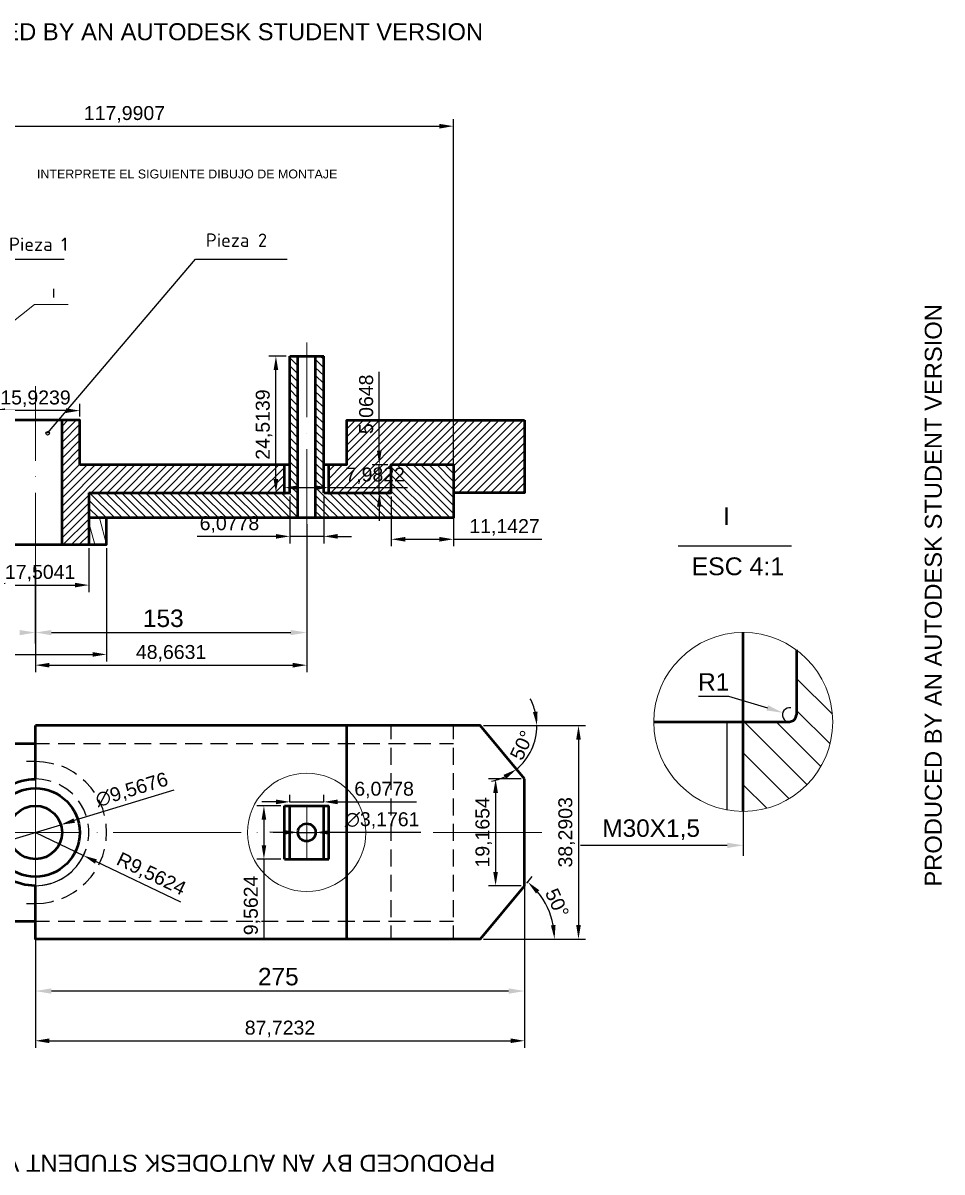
# Model space of a CAD drawing. Header units: millimetres. Extents: x 34 to 314, y 18 to 225.
# Drawn here: x 149.2 to 314, y 18.5 to 224.6 of the extents above; entities that cross this region are included whole.
import ezdxf

# ---------------------------------------------------------------- set-up
doc = ezdxf.new("R2010")
doc.units = ezdxf.units.MM
doc.header["$LTSCALE"] = 0.35
doc.layers.add('Gruesa', color=7, linetype='Continuous', lineweight=50)
for name, color, linetype in [('PDF3_Geometría', 7, 'Continuous'), ('PDF3_Rellenos sólidos', 7, 'Continuous'), ('PDF3_Texto', 7, 'Continuous')]:
    doc.layers.add(name, color=color, linetype=linetype)
doc.styles.add('PDF Arial', font='arial.ttf')
doc.styles.add('PDF ISOCPEUR', font='isocpeur.ttf')
doc.styles.get("Standard").update_dxf_attribs({"font": 'arial.ttf'})
doc.dimstyles.new('Copia de ISO-25', dxfattribs={"dimtxt": 2.5, "dimasz": 2.5, "dimexe": 1.25, "dimexo": 0.625, "dimtad": 1, "dimdec": 4, "dimtxsty": 'Standard', "dimcen": 2.5, "dimadec": 0, "dimazin": 0, "dimtfac": 1, "dimtdec": 4, "dimtmove": 0, "dimatfit": 3, "dimfxl": 1, "dimarcsym": 0})

# ---------------------------------------------------------------- blocks, each defined once
blk = doc.blocks.new('*D4')
at = {"layer": 'Defpoints', "color": 0, "transparency": 16777216}
for p in [(151.41, 60.27), (239.13, 60.27), (239.13, 42.03)]:
    blk.add_point(p, dxfattribs=at)
at = {"layer": 'Gruesa', "color": 0, "lineweight": -2, "transparency": 16777216}
for p, q in [((151.41, 59.65), (151.41, 40.78)), ((239.13, 59.65), (239.13, 40.78)), ((153.91, 42.03), (236.63, 42.03))]:
    blk.add_line(p, q, dxfattribs=at)
at = {"layer": 'Gruesa', "color": 0, "transparency": 16777216}
for points in [[(153.91, 42.45), (153.91, 41.62), (151.41, 42.03)], [(236.63, 42.45), (236.63, 41.62), (239.13, 42.03)]]:
    blk.add_solid(points, dxfattribs=at)
at = {"layer": 'Gruesa', "color": 0, "transparency": 16777216, "insert": (195.27, 44.16), "char_height": 2.5, "attachment_point": 5}
blk.add_mtext('87,7232', dxfattribs=at)
blk = doc.blocks.new('*D6')
at = {"layer": 'Defpoints', "color": 0, "transparency": 16777216}
for p in [(151.41, 115.25), (200.07, 115.25), (200.07, 109.4)]:
    blk.add_point(p, dxfattribs=at)
at = {"layer": 'Gruesa', "color": 0, "lineweight": -2, "transparency": 16777216}
for p, q in [((151.41, 114.63), (151.41, 108.15)), ((200.07, 114.63), (200.07, 108.15)), ((153.91, 109.4), (197.57, 109.4))]:
    blk.add_line(p, q, dxfattribs=at)
at = {"layer": 'Gruesa', "color": 0, "transparency": 16777216}
for points in [[(153.91, 109.81), (153.91, 108.98), (151.41, 109.4)], [(197.57, 109.81), (197.57, 108.98), (200.07, 109.4)]]:
    blk.add_solid(points, dxfattribs=at)
at = {"layer": 'Gruesa', "color": 0, "transparency": 16777216, "insert": (175.74, 111.53), "char_height": 2.5, "attachment_point": 5}
blk.add_mtext('48,6631', dxfattribs=at)
blk = doc.blocks.new('*D8')
at = {"layer": 'Defpoints', "color": 0, "transparency": 16777216}
for p in [(226.37, 206.07), (108.38, 135.8), (226.37, 135.8)]:
    blk.add_point(p, dxfattribs=at)
at = {"layer": 'Gruesa', "color": 0, "lineweight": -2, "transparency": 16777216}
for p, q in [((108.38, 136.42), (108.38, 207.32)), ((226.37, 136.42), (226.37, 207.32)), ((110.88, 206.07), (223.87, 206.07))]:
    blk.add_line(p, q, dxfattribs=at)
at = {"layer": 'Gruesa', "color": 0, "transparency": 16777216}
for points in [[(110.88, 206.48), (110.88, 205.65), (108.38, 206.07)], [(223.87, 206.48), (223.87, 205.65), (226.37, 206.07)]]:
    blk.add_solid(points, dxfattribs=at)
at = {"layer": 'Gruesa', "color": 0, "transparency": 16777216, "insert": (167.38, 208.19), "char_height": 2.5, "attachment_point": 5}
blk.add_mtext('117,9907', dxfattribs=at)
blk = doc.blocks.new('*D9')
at = {"layer": 'Defpoints', "color": 0, "transparency": 16777216}
for p in [(151.41, 95.36), (72.99, 63.47), (151.41, 63.47)]:
    blk.add_point(p, dxfattribs=at)
at = {"layer": 'Gruesa', "color": 0, "lineweight": -2, "transparency": 16777216}
for p, q in [((150.79, 95.36), (71.74, 95.36)), ((72.99, 92.86), (72.99, 65.97)), ((150.79, 63.47), (71.74, 63.47))]:
    blk.add_line(p, q, dxfattribs=at)
at = {"layer": 'Gruesa', "color": 0, "transparency": 16777216}
for points in [[(72.58, 92.86), (73.41, 92.86), (72.99, 95.36)], [(72.58, 65.97), (73.41, 65.97), (72.99, 63.47)]]:
    blk.add_solid(points, dxfattribs=at)
at = {"layer": 'Gruesa', "color": 0, "transparency": 16777216, "insert": (70.87, 79.42), "char_height": 2.5, "attachment_point": 5, "rotation": 90}
blk.add_mtext('31,8883', dxfattribs=at)
blk = doc.blocks.new('*D16')
at = {"layer": 'Defpoints', "color": 0, "transparency": 16777216}
for p in [(213.08, 145.36), (215.23, 145.36), (215.23, 140.3)]:
    blk.add_point(p, dxfattribs=at)
at = {"layer": 'Gruesa', "color": 0, "lineweight": -2, "transparency": 16777216}
for p, q in [((213.08, 147.86), (213.08, 161.99)), ((214.6, 145.36), (211.83, 145.36)), ((213.08, 140.3), (213.08, 145.36)), ((214.6, 140.3), (211.83, 140.3)), ((213.08, 137.8), (213.08, 135.3))]:
    blk.add_line(p, q, dxfattribs=at)
at = {"layer": 'Gruesa', "color": 0, "transparency": 16777216}
for points in [[(212.66, 147.86), (213.49, 147.86), (213.08, 145.36)], [(212.66, 137.8), (213.49, 137.8), (213.08, 140.3)]]:
    blk.add_solid(points, dxfattribs=at)
at = {"layer": 'Gruesa', "color": 0, "transparency": 16777216, "insert": (210.95, 156.18), "char_height": 2.5, "attachment_point": 5, "rotation": 90}
blk.add_mtext('5,0648', dxfattribs=at)
blk = doc.blocks.new('*D17')
at = {"layer": 'Defpoints', "color": 0, "transparency": 16777216}
for p in [(215.23, 140.3), (226.37, 140.3), (226.37, 131.98)]:
    blk.add_point(p, dxfattribs=at)
at = {"layer": 'Gruesa', "color": 0, "lineweight": -2, "transparency": 16777216}
for p, q in [((215.23, 139.67), (215.23, 130.73)), ((226.37, 139.67), (226.37, 130.73)), ((217.73, 131.98), (223.87, 131.98)), ((226.37, 131.98), (242.21, 131.98))]:
    blk.add_line(p, q, dxfattribs=at)
at = {"layer": 'Gruesa', "color": 0, "transparency": 16777216}
for points in [[(217.73, 132.39), (217.73, 131.56), (215.23, 131.98)], [(223.87, 132.39), (223.87, 131.56), (226.37, 131.98)]]:
    blk.add_solid(points, dxfattribs=at)
at = {"layer": 'Gruesa', "color": 0, "transparency": 16777216, "insert": (235.54, 134.11), "char_height": 2.5, "attachment_point": 5}
blk.add_mtext('11,1427', dxfattribs=at)
blk = doc.blocks.new('*D18')
at = {"layer": 'Defpoints', "color": 0, "transparency": 16777216}
for p in [(155.99, 80.79), (146.83, 78)]:
    blk.add_point(p, dxfattribs=at)
at = {"layer": 'Gruesa', "color": 0, "lineweight": -2, "transparency": 16777216}
for p, q in [((176.23, 86.96), (158.38, 81.52)), ((146.83, 78), (155.99, 80.79)), ((144.44, 77.27), (142.05, 76.54))]:
    blk.add_line(p, q, dxfattribs=at)
at = {"layer": 'Gruesa', "color": 0, "transparency": 16777216}
for points in [[(158.25, 81.92), (158.5, 81.12), (155.99, 80.79)], [(144.32, 77.67), (144.56, 76.87), (146.83, 78)]]:
    blk.add_solid(points, dxfattribs=at)
at = {"layer": 'Gruesa', "color": 0, "transparency": 16777216, "insert": (168.73, 86.94), "char_height": 2.5, "attachment_point": 5, "rotation": 16.9538}
blk.add_mtext('∅9,5676', dxfattribs=at)
blk = doc.blocks.new('*D20')
at = {"layer": 'Defpoints', "color": 0, "transparency": 16777216}
for p in [(231.15, 98.56), (231.15, 60.27), (248.8, 60.27)]:
    blk.add_point(p, dxfattribs=at)
at = {"layer": 'Gruesa', "color": 0, "lineweight": -2, "transparency": 16777216}
for p, q in [((231.78, 98.56), (250.05, 98.56)), ((248.8, 96.06), (248.8, 62.77)), ((231.78, 60.27), (250.05, 60.27))]:
    blk.add_line(p, q, dxfattribs=at)
at = {"layer": 'Gruesa', "color": 0, "transparency": 16777216}
for points in [[(248.39, 96.06), (249.22, 96.06), (248.8, 98.56)], [(248.39, 62.77), (249.22, 62.77), (248.8, 60.27)]]:
    blk.add_solid(points, dxfattribs=at)
at = {"layer": 'Gruesa', "color": 0, "transparency": 16777216, "insert": (246.67, 79.42), "char_height": 2.5, "attachment_point": 5, "rotation": 90}
blk.add_mtext('38,2903', dxfattribs=at)
blk = doc.blocks.new('*D21')
at = {"layer": 'Defpoints', "color": 0, "transparency": 16777216}
for p in [(151.4, 79.4), (160.02, 75.26)]:
    blk.add_point(p, dxfattribs=at)
at = {"layer": 'Gruesa', "color": 0, "lineweight": -2, "transparency": 16777216}
for p, q in [((151.4, 79.4), (160.02, 75.26)), ((177.52, 66.87), (162.27, 74.18))]:
    blk.add_line(p, q, dxfattribs=at)
blk.add_arc((151.4, 79.4), 9.56, 273.8244, 341.8674, dxfattribs=at)
at = {"layer": 'Gruesa', "color": 0, "transparency": 16777216}
blk.add_solid([(162.45, 74.56), (162.09, 73.8), (160.02, 75.26)], dxfattribs=at)
at = {"layer": 'Gruesa', "color": 0, "transparency": 16777216, "insert": (172.13, 71.81), "char_height": 2.5, "attachment_point": 5, "rotation": 334.3778}
blk.add_mtext('R9,5624', dxfattribs=at)
blk = doc.blocks.new('*D22')
at = {"layer": 'Defpoints', "color": 0, "transparency": 16777216}
for p in [(151.41, 98.56), (231.15, 98.56), (231.15, 98.56), (239.67, 92.94), (239.13, 89)]:
    blk.add_point(p, dxfattribs=at)
at = {"layer": 'Gruesa', "color": 0, "lineweight": -2, "transparency": 16777216}
blk.add_line((231.78, 98.56), (242.61, 98.56), dxfattribs=at)
for start, end in [(14.0748, 28.1495), (309.8533, 0), (281.7038, 295.7785)]:
    blk.add_arc((231.15, 98.56), 10.2, start, end, dxfattribs=at)
at = {"layer": 'Gruesa', "color": 0, "transparency": 16777216}
for points in [[(241.46, 101.09), (240.64, 100.99), (241.36, 98.56)], [(235.36, 89.72), (235.82, 89.02), (237.69, 90.73)]]:
    blk.add_solid(points, dxfattribs=at)
at = {"layer": 'Gruesa', "color": 0, "transparency": 16777216, "insert": (238.67, 95.04), "char_height": 2.5, "attachment_point": 5, "rotation": 64.9266}
blk.add_mtext('50°', dxfattribs=at)
blk = doc.blocks.new('*D23')
at = {"layer": 'Defpoints', "color": 0, "transparency": 16777216}
for p in [(239.13, 69.83), (243.95, 64.11), (151.41, 60.27), (231.15, 60.27), (231.15, 60.27)]:
    blk.add_point(p, dxfattribs=at)
at = {"layer": 'Gruesa', "color": 0, "lineweight": -2, "transparency": 16777216}
for p, q in [((239.54, 70.31), (240.51, 71.48)), ((231.78, 60.27), (245.76, 60.27))]:
    blk.add_line(p, q, dxfattribs=at)
blk.add_arc((231.15, 60.27), 13.36, 10.7399, 39.4068, dxfattribs=at)
at = {"layer": 'Gruesa', "color": 0, "transparency": 16777216}
for points in [[(241.18, 68.46), (241.77, 69.04), (239.71, 70.52)], [(244.69, 62.8), (243.86, 62.72), (244.51, 60.27)]]:
    blk.add_solid(points, dxfattribs=at)
at = {"layer": 'Gruesa', "color": 0, "transparency": 16777216, "insert": (244.97, 66.74), "char_height": 2.5, "attachment_point": 5, "rotation": 295.0734}
blk.add_mtext('50°', dxfattribs=at)
blk = doc.blocks.new('*D24')
at = {"layer": 'Defpoints', "color": 0, "transparency": 16777216}
for p in [(239.13, 89), (233.94, 69.83), (239.13, 69.83)]:
    blk.add_point(p, dxfattribs=at)
at = {"layer": 'Gruesa', "color": 0, "lineweight": -2, "transparency": 16777216}
for p, q in [((238.51, 89), (232.69, 89)), ((233.94, 86.5), (233.94, 72.33)), ((238.51, 69.83), (232.69, 69.83))]:
    blk.add_line(p, q, dxfattribs=at)
at = {"layer": 'Gruesa', "color": 0, "transparency": 16777216}
for points in [[(233.52, 86.5), (234.35, 86.5), (233.94, 89)], [(233.52, 72.33), (234.35, 72.33), (233.94, 69.83)]]:
    blk.add_solid(points, dxfattribs=at)
at = {"layer": 'Gruesa', "color": 0, "transparency": 16777216, "insert": (231.81, 79.42), "char_height": 2.5, "attachment_point": 5, "rotation": 90}
blk.add_mtext('19,1654', dxfattribs=at)
blk = doc.blocks.new('*D26')
at = {"layer": 'Defpoints', "color": 0, "transparency": 16777216}
for p in [(143.47, 155.05), (143.47, 153.34), (159.39, 153.34)]:
    blk.add_point(p, dxfattribs=at)
at = {"layer": 'Gruesa', "color": 0, "lineweight": -2, "transparency": 16777216}
for p, q in [((143.47, 153.97), (143.47, 156.3)), ((156.89, 155.05), (145.97, 155.05)), ((159.39, 153.97), (159.39, 156.3))]:
    blk.add_line(p, q, dxfattribs=at)
at = {"layer": 'Gruesa', "color": 0, "transparency": 16777216}
for points in [[(145.97, 155.47), (145.97, 154.63), (143.47, 155.05)], [(156.89, 155.47), (156.89, 154.63), (159.39, 155.05)]]:
    blk.add_solid(points, dxfattribs=at)
at = {"layer": 'Gruesa', "color": 0, "transparency": 16777216, "insert": (151.43, 157.18), "char_height": 2.5, "attachment_point": 5}
blk.add_mtext('15,9239', dxfattribs=at)
blk = doc.blocks.new('*D27')
at = {"layer": 'Defpoints', "color": 0, "transparency": 16777216}
for p in [(197.04, 140.3), (203.11, 140.3), (203.11, 132.5)]:
    blk.add_point(p, dxfattribs=at)
at = {"layer": 'Gruesa', "color": 0, "lineweight": -2, "transparency": 16777216}
for p, q in [((197.04, 139.67), (197.04, 131.25)), ((203.11, 139.67), (203.11, 131.25)), ((194.54, 132.5), (180.39, 132.5)), ((203.11, 132.5), (197.04, 132.5)), ((205.61, 132.5), (208.11, 132.5))]:
    blk.add_line(p, q, dxfattribs=at)
at = {"layer": 'Gruesa', "color": 0, "transparency": 16777216}
for points in [[(194.54, 132.92), (194.54, 132.09), (197.04, 132.5)], [(205.61, 132.92), (205.61, 132.09), (203.11, 132.5)]]:
    blk.add_solid(points, dxfattribs=at)
at = {"layer": 'Gruesa', "color": 0, "transparency": 16777216, "insert": (186.21, 134.63), "char_height": 2.5, "attachment_point": 5}
blk.add_mtext('6,0778', dxfattribs=at)
blk = doc.blocks.new('*D28')
at = {"layer": 'Defpoints', "color": 0, "transparency": 16777216}
for p in [(196.06, 145.36), (204.05, 145.36), (204.05, 141.24)]:
    blk.add_point(p, dxfattribs=at)
at = {"layer": 'Gruesa', "color": 0, "lineweight": -2, "transparency": 16777216}
for p, q in [((196.06, 144.74), (196.06, 139.99)), ((204.05, 144.74), (204.05, 139.99)), ((198.56, 141.24), (201.55, 141.24)), ((204.05, 141.24), (218.13, 141.24))]:
    blk.add_line(p, q, dxfattribs=at)
at = {"layer": 'Gruesa', "color": 0, "transparency": 16777216}
for points in [[(198.56, 141.65), (198.56, 140.82), (196.06, 141.24)], [(201.55, 141.65), (201.55, 140.82), (204.05, 141.24)]]:
    blk.add_solid(points, dxfattribs=at)
at = {"layer": 'Gruesa', "color": 0, "transparency": 16777216, "insert": (212.34, 143.36), "char_height": 2.5, "attachment_point": 5}
blk.add_mtext('7,9822', dxfattribs=at)
blk = doc.blocks.new('*D29')
at = {"layer": 'Defpoints', "color": 0, "transparency": 16777216}
for p in [(203.11, 84.88), (197.04, 84.18), (203.11, 84.18)]:
    blk.add_point(p, dxfattribs=at)
at = {"layer": 'Gruesa', "color": 0, "lineweight": -2, "transparency": 16777216}
for p, q in [((194.54, 84.88), (192.04, 84.88)), ((197.04, 84.8), (197.04, 86.13)), ((197.04, 84.88), (203.11, 84.88)), ((203.11, 84.8), (203.11, 86.13)), ((205.61, 84.88), (219.76, 84.88))]:
    blk.add_line(p, q, dxfattribs=at)
at = {"layer": 'Gruesa', "color": 0, "transparency": 16777216}
for points in [[(194.54, 85.3), (194.54, 84.46), (197.04, 84.88)], [(205.61, 85.3), (205.61, 84.46), (203.11, 84.88)]]:
    blk.add_solid(points, dxfattribs=at)
at = {"layer": 'Gruesa', "color": 0, "transparency": 16777216, "insert": (213.94, 87.01), "char_height": 2.5, "attachment_point": 5}
blk.add_mtext('6,0778', dxfattribs=at)
blk = doc.blocks.new('*D30')
at = {"layer": 'Defpoints', "color": 0, "transparency": 16777216}
for p in [(196.06, 84.18), (192.39, 74.61), (196.06, 74.61)]:
    blk.add_point(p, dxfattribs=at)
at = {"layer": 'Gruesa', "color": 0, "lineweight": -2, "transparency": 16777216}
for p, q in [((195.44, 84.18), (191.14, 84.18)), ((192.39, 81.68), (192.39, 77.11)), ((195.44, 74.61), (191.14, 74.61)), ((192.39, 74.61), (192.39, 60.5))]:
    blk.add_line(p, q, dxfattribs=at)
at = {"layer": 'Gruesa', "color": 0, "transparency": 16777216}
for points in [[(191.98, 81.68), (192.81, 81.68), (192.39, 84.18)], [(191.98, 77.11), (192.81, 77.11), (192.39, 74.61)]]:
    blk.add_solid(points, dxfattribs=at)
at = {"layer": 'Gruesa', "color": 0, "transparency": 16777216, "insert": (190.27, 66.31), "char_height": 2.5, "attachment_point": 5, "rotation": 90}
blk.add_mtext('9,5624', dxfattribs=at)
blk = doc.blocks.new('*D31')
at = {"layer": 'Defpoints', "color": 0, "transparency": 16777216}
for p in [(198.48, 79.41), (201.66, 79.4)]:
    blk.add_point(p, dxfattribs=at)
at = {"layer": 'Gruesa', "color": 0, "lineweight": -2, "transparency": 16777216}
for p, q in [((195.98, 79.41), (193.48, 79.42)), ((198.48, 79.41), (201.66, 79.4)), ((220.52, 79.36), (204.16, 79.39))]:
    blk.add_line(p, q, dxfattribs=at)
at = {"layer": 'Gruesa', "color": 0, "transparency": 16777216}
for points in [[(195.98, 79.83), (195.98, 79), (198.48, 79.41)], [(204.16, 79.81), (204.15, 78.98), (201.66, 79.4)]]:
    blk.add_solid(points, dxfattribs=at)
at = {"layer": 'Gruesa', "color": 0, "transparency": 16777216, "insert": (213.59, 81.54), "char_height": 2.5, "attachment_point": 5, "rotation": 359.8688}
blk.add_mtext('∅3,1761', dxfattribs=at)
blk = doc.blocks.new('*D32')
at = {"layer": 'Defpoints', "color": 0, "transparency": 16777216}
for p in [(194.54, 164.81), (197.04, 164.81), (197.04, 140.3)]:
    blk.add_point(p, dxfattribs=at)
at = {"layer": 'Gruesa', "color": 0, "lineweight": -2, "transparency": 16777216}
for p, q in [((196.41, 164.81), (193.29, 164.81)), ((194.54, 142.8), (194.54, 162.31)), ((196.41, 140.3), (193.29, 140.3))]:
    blk.add_line(p, q, dxfattribs=at)
at = {"layer": 'Gruesa', "color": 0, "transparency": 16777216}
for points in [[(194.12, 162.31), (194.96, 162.31), (194.54, 164.81)], [(194.12, 142.8), (194.96, 142.8), (194.54, 140.3)]]:
    blk.add_solid(points, dxfattribs=at)
at = {"layer": 'Gruesa', "color": 0, "transparency": 16777216, "insert": (192.41, 152.55), "char_height": 2.5, "attachment_point": 5, "rotation": 90}
blk.add_mtext('24,5139', dxfattribs=at)
blk = doc.blocks.new('*D33')
at = {"layer": 'Defpoints', "color": 0, "transparency": 16777216}
for p in [(132.29, 177.25), (135.63, 177.25), (132.29, 172.47), (143.51, 131.02), (161.01, 131.02), (161.01, 123.76)]:
    blk.add_point(p, dxfattribs=at)
at = {"layer": 'Gruesa', "color": 0, "lineweight": -2, "transparency": 16777216}
for p, q in [((135.63, 179.75), (135.63, 193.95)), ((132.91, 177.25), (136.88, 177.25)), ((135.63, 172.47), (135.63, 177.25)), ((132.91, 172.47), (136.88, 172.47)), ((135.63, 169.97), (135.63, 167.47)), ((143.51, 130.39), (143.51, 122.51)), ((161.01, 130.39), (161.01, 122.51)), ((146.01, 123.76), (158.51, 123.76))]:
    blk.add_line(p, q, dxfattribs=at)
at = {"layer": 'Gruesa', "color": 0, "transparency": 16777216}
for points in [[(135.22, 179.75), (136.05, 179.75), (135.63, 177.25)], [(135.22, 169.97), (136.05, 169.97), (135.63, 172.47)], [(146.01, 124.18), (146.01, 123.35), (143.51, 123.76)], [(158.51, 124.18), (158.51, 123.35), (161.01, 123.76)]]:
    blk.add_solid(points, dxfattribs=at)
at = {"layer": 'Gruesa', "color": 0, "transparency": 16777216, "insert": (133.51, 188.1), "char_height": 2.5, "attachment_point": 5, "rotation": 90}
blk.add_mtext('4,7812', dxfattribs=at)
at = {"layer": 'Gruesa', "color": 0, "transparency": 16777216, "insert": (152.26, 125.89), "char_height": 2.5, "attachment_point": 5}
blk.add_mtext('17,5041', dxfattribs=at)
blk = doc.blocks.new('*D35')
at = {"layer": 'Defpoints', "color": 0, "transparency": 16777216}
for p in [(84.47, 131.02), (164.18, 131.02), (164.18, 111.33)]:
    blk.add_point(p, dxfattribs=at)
at = {"layer": 'Gruesa', "color": 0, "lineweight": -2, "transparency": 16777216}
for p, q in [((84.47, 130.39), (84.47, 110.08)), ((164.18, 130.39), (164.18, 110.08)), ((86.97, 111.33), (161.68, 111.33))]:
    blk.add_line(p, q, dxfattribs=at)
at = {"layer": 'Gruesa', "color": 0, "transparency": 16777216}
for points in [[(86.97, 111.74), (86.97, 110.91), (84.47, 111.33)], [(161.68, 111.74), (161.68, 110.91), (164.18, 111.33)]]:
    blk.add_solid(points, dxfattribs=at)
at = {"layer": 'Gruesa', "color": 0, "transparency": 16777216, "insert": (124.32, 113.45), "char_height": 2.5, "attachment_point": 5}
blk.add_mtext('79,7005', dxfattribs=at)

msp = doc.modelspace()

# ---------------------------------------------------------------- linework, layer by layer
at = {"layer": 'PDF3_Geometría', "lineweight": 25}
for points in [[(130.30147, 169.22597), (147.03573, 182.23251), (156.55764, 182.23251)], [(153.59977, 150.99251), (180.09906, 182.23251), (196.5497, 182.23251)], [(200.07483, 134.70396), (200.07483, 113.31003)], [(266.68773, 130.81416), (286.98765, 130.81416)], [(154.28859, 115.25494), (197.198, 115.25494)], [(270.33442, 103.86915), (275.72343, 103.86915), (282.69265, 101.72166)], [(275.48031, 83.40717), (275.48031, 99.20949)], [(215.22887, 96.13007), (215.22887, 98.56119)], [(226.37154, 96.13007), (226.37154, 98.56119)], [(151.41175, 95.36021), (153.96444, 95.36021)], [(155.46363, 95.36021), (158.50254, 95.36021)], [(160.04226, 95.36021), (163.08117, 95.36021)], [(164.58036, 95.36021), (167.61927, 95.36021)], [(169.15899, 95.36021), (172.1979, 95.36021)], [(173.69709, 95.36021), (176.736, 95.36021)], [(178.27572, 95.36021), (181.31463, 95.36021)], [(182.81382, 95.36021), (185.85273, 95.36021)], [(187.39245, 95.36021), (190.43136, 95.36021)], [(191.93055, 95.36021), (194.96946, 95.36021)], [(196.50918, 95.36021), (199.54808, 95.36021)], [(201.04728, 95.36021), (204.08619, 95.36021)], [(205.6259, 95.36021), (208.66481, 95.36021)], [(210.16401, 95.36021), (213.20292, 95.36021)], [(214.74263, 95.36021), (217.78154, 95.36021)], [(219.28074, 95.36021), (222.31965, 95.36021)], [(223.85936, 95.36021), (226.37154, 95.36021)], [(215.22887, 91.55144), (215.22887, 94.59035)], [(226.37154, 91.55144), (226.37154, 94.59035)], [(149.791, 92.15922), (151.41175, 92.15922), (152.87043, 92.07819), (154.24807, 91.83508), (154.69378, 91.71352)], [(158.78617, 89.80914), (158.21891, 90.21432), (156.96283, 90.90314), (156.15245, 91.26781)], [(154.24807, 88.55305), (153.80236, 88.67461), (152.62732, 88.91772), (151.41175, 88.99876), (151.41175, 87.37801)], [(161.98716, 86.56763), (161.4199, 87.37801), (160.44745, 88.4315), (159.96122, 88.83668)], [(215.22887, 87.01334), (215.22887, 90.05225)], [(226.37154, 87.01334), (226.37154, 90.05225)], [(158.09735, 86.24348), (157.9758, 86.40556), (157.04387, 87.1349), (156.0309, 87.7832), (155.66623, 87.98579)], [(160.52848, 82.3942), (160.08278, 83.48821), (159.51551, 84.54169), (159.11032, 85.06844)], [(163.81051, 82.43472), (163.48636, 83.60976), (162.91909, 84.94688), (162.75702, 85.27103)], [(215.22887, 82.43471), (215.22887, 85.47362)], [(226.37154, 82.43471), (226.37154, 85.47362)], [(278.35714, 83.16406), (278.35714, 75.18185)], [(160.85263, 77.89661), (160.97419, 78.82854), (160.97419, 80.00359), (160.85263, 80.93552)], [(164.09414, 77.89661), (164.09414, 77.97765), (164.17517, 79.39581), (164.09414, 80.85448), (164.09414, 80.93552)], [(215.22887, 77.89661), (215.22887, 80.93552)], [(226.37154, 77.89661), (226.37154, 80.93552)], [(159.11032, 73.76369), (159.51551, 74.29044), (160.08278, 75.34393), (160.52848, 76.43793)], [(162.75702, 73.5611), (162.91909, 73.88525), (163.48636, 75.18185), (163.81051, 76.39742)], [(215.22887, 73.31799), (215.22887, 76.3569)], [(226.37154, 73.31799), (226.37154, 76.3569)], [(275.48031, 77.08624), (249.18361, 77.08624)], [(155.66623, 70.84634), (156.0309, 71.00842), (157.04387, 71.65672), (157.9758, 72.42657), (158.13787, 72.58865)], [(160.00174, 69.99545), (160.44745, 70.40063), (161.4199, 71.45412), (161.98716, 72.2645)], [(151.41175, 71.45412), (151.41175, 69.83337), (152.62732, 69.91441), (153.80236, 70.15752), (154.24807, 70.27908)], [(215.22887, 68.77988), (215.22887, 71.81879)], [(226.37154, 68.77988), (226.37154, 71.81879)], [(156.15245, 67.56432), (156.96283, 67.92899), (158.21891, 68.61781), (158.82669, 69.02299)], [(239.13495, 69.83337), (239.13495, 49.04723)], [(149.791, 66.63238), (151.41175, 66.63238), (152.87043, 66.71342), (154.24807, 66.95654), (154.7343, 67.11861)], [(215.22887, 64.20126), (215.22887, 67.24017)], [(226.37154, 64.20126), (226.37154, 67.24017)], [(151.41175, 63.47192), (153.96444, 63.47192)], [(155.46363, 63.47192), (158.50254, 63.47192)], [(160.04226, 63.47192), (163.08117, 63.47192)], [(164.58036, 63.47192), (167.61927, 63.47192)], [(169.15899, 63.47192), (172.1979, 63.47192)], [(173.69709, 63.47192), (176.736, 63.47192)], [(178.27572, 63.47192), (181.31463, 63.47192)], [(182.81382, 63.47192), (185.85273, 63.47192)], [(187.39245, 63.47192), (190.43136, 63.47192)], [(191.93055, 63.47192), (194.96946, 63.47192)], [(196.50918, 63.47192), (199.54808, 63.47192)], [(201.04728, 63.47192), (204.08619, 63.47192)], [(205.6259, 63.47192), (208.66481, 63.47192)], [(210.16401, 63.47192), (213.20292, 63.47192)], [(214.74263, 63.47192), (217.78154, 63.47192)], [(215.22887, 60.27093), (215.22887, 62.70206)], [(219.28074, 63.47192), (222.31965, 63.47192)], [(223.85936, 63.47192), (226.37154, 63.47192)], [(226.37154, 60.27093), (226.37154, 62.70206)], [(151.41175, 60.27093), (151.41175, 49.04723)], [(236.25812, 50.95161), (154.28859, 50.95161)]]:
    msp.add_lwpolyline(points, dxfattribs=at)
at = {"layer": 'PDF3_Geometría', "lineweight": 9}
for points in [[(132.24637, 159.01525), (151.24968, 174.08823), (157.28698, 174.08823)], [(198.4946, 163.10764), (197.03592, 164.5258)], [(198.4946, 161.64896), (197.03592, 163.10764)], [(198.4946, 164.5258), (198.17045, 164.80943)], [(203.11374, 162.74297), (201.65506, 164.20165)], [(203.11374, 164.20165), (202.46544, 164.80943)], [(198.4946, 160.2308), (197.03592, 161.64896)], [(203.11374, 161.32481), (201.65506, 162.74297)], [(203.11374, 159.90665), (201.65506, 161.32481)], [(198.4946, 158.77213), (197.03592, 160.2308)], [(198.4946, 157.35397), (197.03592, 158.81265)], [(203.11374, 158.44798), (201.65506, 159.90665)], [(198.4946, 155.93581), (197.03592, 157.35397)], [(203.11374, 157.02982), (201.65506, 158.44798)], [(203.11374, 155.61166), (201.65506, 157.02982)], [(198.4946, 154.47714), (197.03592, 155.93581)], [(203.11374, 154.15298), (201.65506, 155.61166)], [(156.19298, 152.28912), (157.24647, 153.34261)], [(156.19298, 150.83044), (158.70514, 153.34261)], [(156.19298, 149.41228), (159.39396, 152.61327)], [(198.4946, 153.05898), (197.03592, 154.51765)], [(198.4946, 151.64082), (197.03592, 153.05898)], [(203.11374, 152.73483), (201.65506, 154.15298)], [(203.11374, 151.31667), (201.65506, 152.73483)], [(204.04567, 141.38956), (215.95819, 153.34261)], [(204.41034, 140.29556), (217.41687, 153.34261)], [(205.8285, 140.29556), (218.83504, 153.34261)], [(207.24666, 153.18053), (207.36821, 153.34261)], [(207.24666, 151.76237), (208.82689, 153.34261)], [(207.24666, 150.34422), (210.24505, 153.34261)], [(207.24666, 148.88554), (211.6632, 153.34261)], [(207.24666, 147.46738), (213.12188, 153.34261)], [(207.24666, 146.00871), (214.54004, 153.34261)], [(207.24666, 140.29556), (220.25319, 153.34261)], [(208.70533, 140.29556), (221.71187, 153.34261)], [(210.12349, 140.29556), (223.13002, 153.34261)], [(216.60649, 145.3604), (224.5887, 153.34261)], [(218.02466, 145.3604), (226.00685, 153.34261)], [(219.44281, 145.3604), (227.42502, 153.34261)], [(220.90149, 145.3604), (228.8837, 153.34261)], [(222.31964, 145.3604), (230.30185, 153.34261)], [(223.73781, 145.3604), (231.72002, 153.34261)], [(225.19649, 145.3604), (233.17868, 153.34261)], [(226.37152, 145.11729), (234.59685, 153.34261)], [(226.37152, 143.69913), (236.015, 153.34261)], [(226.37152, 142.24046), (237.47368, 153.34261)], [(226.37152, 140.8223), (238.89183, 153.34261)], [(156.19298, 147.99413), (159.39396, 151.15459)], [(198.4946, 150.18214), (197.03592, 151.64082)], [(203.11374, 149.85799), (201.65506, 151.31667)], [(227.30347, 140.29556), (239.13495, 152.12705)], [(228.72162, 140.29556), (239.13495, 150.70889)], [(156.19298, 146.53545), (159.39396, 149.73643)], [(198.4946, 148.76399), (197.03592, 150.18214)], [(198.4946, 147.34583), (197.03592, 148.76399)], [(203.11374, 148.43983), (201.65506, 149.85799)], [(203.11374, 147.02168), (201.65506, 148.43983)], [(230.1803, 140.29556), (239.13495, 149.29073)], [(156.19298, 145.11729), (159.39396, 148.31828)], [(156.19298, 143.69913), (159.39396, 146.8596)], [(198.4946, 145.88715), (197.03592, 147.34583)], [(203.11374, 145.563), (201.65506, 147.02168)], [(231.59846, 140.29556), (239.13495, 147.83206)], [(233.01662, 140.29556), (239.13495, 146.4139)], [(156.19298, 142.24046), (159.39396, 145.44144)], [(156.19298, 140.8223), (160.73108, 145.3604)], [(156.19298, 139.40414), (162.18976, 145.3604)], [(156.19298, 137.94547), (163.60792, 145.3604)], [(156.19298, 136.52731), (165.02608, 145.3604)], [(161.4199, 140.29556), (166.48475, 145.3604)], [(162.83806, 140.29556), (167.90291, 145.3604)], [(164.29674, 140.29556), (169.32107, 145.3604)], [(165.7149, 140.29556), (170.77975, 145.3604)], [(167.17357, 140.29556), (172.1979, 145.3604)], [(168.59173, 140.29556), (173.61606, 145.3604)], [(170.00989, 140.29556), (175.07474, 145.3604)], [(171.46856, 140.29556), (176.4929, 145.3604)], [(172.88672, 140.29556), (177.91105, 145.3604)], [(174.30488, 140.29556), (179.36973, 145.3604)], [(175.76356, 140.29556), (180.78789, 145.3604)], [(177.18172, 140.29556), (182.20605, 145.3604)], [(178.59987, 140.29556), (183.66472, 145.3604)], [(180.05855, 140.29556), (185.08288, 145.3604)], [(181.47671, 140.29556), (186.50104, 145.3604)], [(182.89487, 140.29556), (187.95971, 145.3604)], [(184.35354, 140.29556), (189.37787, 145.3604)], [(185.7717, 140.29556), (190.79603, 145.3604)], [(187.18986, 140.29556), (192.2547, 145.3604)], [(188.64853, 140.29556), (193.67286, 145.3604)], [(190.06669, 140.29556), (195.13154, 145.3604)], [(191.48485, 140.29556), (196.06347, 144.87418)], [(198.4946, 144.46899), (197.03592, 145.88715)], [(198.4946, 143.05083), (197.03592, 144.46899)], [(203.11374, 144.14484), (201.65506, 145.563)], [(204.04567, 144.2664), (205.13968, 145.3604)], [(204.04567, 142.84824), (206.55784, 145.3604)], [(224.34559, 135.79797), (215.22886, 144.9147)], [(225.76375, 135.79797), (216.20131, 145.36041)], [(226.37153, 136.60835), (217.65999, 145.36041)], [(226.37153, 138.0265), (219.07815, 145.36041)], [(226.37153, 139.48518), (220.4963, 145.36041)], [(226.37153, 140.90334), (221.95498, 145.36041)], [(226.37153, 142.3215), (223.37314, 145.36041)], [(226.37153, 143.78017), (224.79129, 145.36041)], [(226.37153, 145.19833), (226.24997, 145.36041)], [(234.47529, 140.29556), (239.13495, 144.99574)], [(192.94352, 140.29556), (196.06347, 143.45602)], [(198.4946, 141.59216), (197.03592, 143.05083)], [(203.11374, 142.72668), (201.65506, 144.14484)], [(203.11374, 141.26801), (201.65506, 142.72668)], [(211.54165, 140.29556), (215.22885, 143.98277)], [(213.00032, 140.29556), (215.22885, 142.52409)], [(222.92743, 135.79797), (215.22886, 143.49654)], [(235.89345, 140.29556), (239.13495, 143.53706)], [(165.63385, 135.79797), (161.09575, 140.29556)], [(167.05201, 135.79797), (162.51391, 140.29556)], [(168.51069, 135.79797), (163.97258, 140.29556)], [(169.92885, 135.79797), (165.39074, 140.29556)], [(171.347, 135.79797), (166.84942, 140.29556)], [(172.80568, 135.79797), (168.26757, 140.29556)], [(174.22384, 135.79797), (169.68573, 140.29556)], [(175.642, 135.79797), (171.14441, 140.29556)], [(177.10068, 135.79797), (172.56257, 140.29556)], [(178.51883, 135.79797), (173.98073, 140.29556)], [(179.93699, 135.79797), (175.4394, 140.29556)], [(181.39567, 135.79797), (176.85756, 140.29556)], [(182.81383, 135.79797), (178.27572, 140.29556)], [(184.23198, 135.79797), (179.7344, 140.29556)], [(185.69066, 135.79797), (181.15256, 140.29556)], [(187.10882, 135.79797), (182.57071, 140.29556)], [(188.52698, 135.79797), (184.02939, 140.29556)], [(189.98565, 135.79797), (185.44755, 140.29556)], [(191.40381, 135.79797), (186.86571, 140.29556)], [(192.82197, 135.79797), (188.32438, 140.29556)], [(194.28064, 135.79797), (189.74254, 140.29556)], [(195.6988, 135.79797), (191.1607, 140.29556)], [(197.11696, 135.79797), (192.61937, 140.29556)], [(198.4946, 135.87901), (194.03753, 140.29556)], [(194.36168, 140.29556), (196.06347, 142.03786)], [(198.4946, 137.29717), (195.45569, 140.29556)], [(195.77984, 140.29556), (196.06347, 140.57919)], [(198.4946, 138.75584), (196.91437, 140.29556)], [(198.4946, 140.174), (197.03592, 141.59216)], [(207.16562, 135.79797), (201.65506, 141.26801)], [(208.58377, 135.79797), (204.08619, 140.29556)], [(210.04245, 135.79797), (205.50435, 140.29556)], [(211.46061, 135.79797), (206.9225, 140.29556)], [(212.87877, 135.79797), (208.38118, 140.29556)], [(214.33744, 135.79797), (209.79934, 140.29556)], [(215.7556, 135.79797), (211.2175, 140.29556)], [(217.17376, 135.79797), (212.67617, 140.29556)], [(218.63244, 135.79797), (214.09433, 140.29556)], [(214.41848, 140.29556), (215.22885, 141.10593)], [(221.46875, 135.79797), (215.22886, 142.03786)], [(220.0506, 135.79797), (215.22886, 140.61971)], [(237.35213, 140.29556), (239.13495, 142.1189)], [(238.77028, 140.29556), (239.13495, 140.70075)], [(156.19298, 135.10915), (161.01471, 139.89037)], [(156.19298, 133.65047), (161.01471, 138.43169)], [(164.17518, 135.79797), (161.01471, 138.99896)], [(205.74746, 135.79797), (201.65506, 139.84985)], [(204.28878, 135.79797), (201.65506, 138.43169)], [(156.19298, 132.23232), (161.01471, 137.01353)], [(162.75702, 135.79797), (161.01471, 137.54028)], [(161.33886, 135.79797), (161.01471, 136.12212)], [(202.87063, 135.79797), (201.65506, 136.97302)], [(156.39557, 131.01675), (161.01471, 135.59538)], [(157.85425, 131.01675), (161.01471, 134.1367)], [(162.0682, 131.01675), (161.01471, 134.94707)], [(164.13466, 131.01675), (162.87858, 135.79797)], [(164.17518, 134.74448), (163.93207, 135.79797)], [(159.27241, 131.01675), (161.01471, 132.71854)], [(160.69056, 131.01675), (161.01471, 131.30038)], [(161.01471, 131.01675), (161.01471, 131.05727)], [(294.36207, 100.58713), (287.91958, 107.02962)], [(293.91636, 95.27917), (287.91958, 101.27595)], [(289.78345, 87.94527), (278.51922, 99.25001)], [(292.25509, 91.22729), (284.23237, 99.25001)], [(286.58246, 85.43311), (278.35715, 93.65842)], [(282.5711, 83.73132), (278.35715, 87.94527)]]:
    msp.add_lwpolyline(points, dxfattribs=at)
at = {"layer": 'PDF3_Geometría', "lineweight": 18}
for points in [[(200.07483, 167.28107), (200.07483, 153.86936)], [(151.41175, 146.04923), (151.41175, 159.46094)], [(200.07483, 150.99251), (200.07483, 151.03304)], [(200.07483, 148.11568), (200.07483, 134.70396)], [(151.41175, 143.17239), (151.41175, 143.21291)], [(151.41175, 126.88383), (151.41175, 140.29556)], [(151.41175, 69.83337), (151.41175, 88.99876)], [(200.07483, 74.61459), (200.07483, 84.17702)], [(136.6224, 79.39581), (159.59655, 79.39581)], [(162.47339, 79.39581), (162.47339, 79.43632)], [(165.35022, 79.39581), (188.32438, 79.39581)], [(191.1607, 79.39581), (191.1607, 79.43632)], [(194.03753, 79.39581), (217.01168, 79.39581)], [(219.88852, 79.39581), (219.88852, 79.43632)], [(222.76535, 79.39581), (242.21438, 79.39581)]]:
    msp.add_lwpolyline(points, dxfattribs=at)
at = {"layer": 'PDF3_Geometría', "lineweight": 50}
for points in [[(197.03592, 140.29556), (197.03592, 164.80943)], [(197.03592, 164.80942), (203.11374, 164.80942)], [(198.4946, 135.79797), (198.4946, 164.80942)], [(201.65506, 135.79797), (201.65506, 164.80942)], [(203.11374, 140.29556), (203.11374, 164.80943)], [(159.39397, 145.36041), (159.39397, 153.34261), (143.47008, 153.34261)], [(156.19298, 131.01675), (156.19298, 153.34261)], [(203.11374, 145.36041), (207.24666, 145.36041), (207.24666, 153.34261), (212.02788, 153.34261)], [(212.02788, 153.34261), (239.13496, 153.34261)], [(239.13495, 153.34261), (239.13495, 140.29556), (226.37154, 140.29556)], [(159.39396, 145.36041), (197.03592, 145.36041)], [(203.11374, 140.29556), (215.22887, 140.29556), (215.22887, 145.36041), (226.37154, 145.36041), (226.37154, 135.79797), (164.17517, 135.79797)], [(196.06347, 140.29556), (196.06347, 145.36041)], [(204.04567, 140.29556), (204.04567, 145.36041)], [(161.01471, 140.29556), (197.03592, 140.29556)], [(161.01472, 140.29556), (161.01472, 131.01675)], [(119.52347, 135.79797), (84.47471, 135.79797), (84.47471, 131.01675), (164.17517, 131.01675), (164.17517, 135.79797), (161.01471, 135.79797)], [(278.35714, 83.16406), (278.35714, 115.29546)], [(287.91958, 112.13499), (287.91958, 100.50609)], [(262.27118, 99.20949), (278.35714, 99.20949)], [(278.35714, 99.25001), (286.62298, 99.25001), (287.02816, 99.33105), (287.35232, 99.49313), (287.63595, 99.77676), (287.79803, 100.10091), (287.87907, 100.50609)], [(151.41175, 88.99876), (151.41175, 98.56119)], [(239.13495, 88.99876), (231.15275, 98.56119), (151.41176, 98.56119)], [(207.24666, 60.27093), (207.24666, 98.56119)], [(124.30469, 95.36021), (151.41175, 95.36021)], [(239.13495, 69.83337), (239.13495, 88.99876)], [(196.06347, 74.61459), (196.06347, 84.17702)], [(196.06348, 84.17702), (204.04567, 84.17702)], [(197.03592, 74.61459), (197.03592, 84.17702)], [(203.11374, 74.61459), (203.11374, 84.17702)], [(204.04567, 74.61459), (204.04567, 84.17702)], [(196.06348, 74.61459), (204.04567, 74.61459)]]:
    msp.add_lwpolyline(points, dxfattribs=at)
at = {"layer": 'PDF3_Geometría', "lineweight": 25}
msp.add_lwpolyline([(151.41175, 113.31003), (151.41175, 126.88383)], close=True, dxfattribs=at)
at = {"layer": 'PDF3_Geometría', "lineweight": 50}
for points in [[(124.30469, 95.31969, 1.000829097), (124.30469, 63.47192), (151.41175, 63.47192)], [(239.13495, 69.83337), (231.15275, 60.27093), (151.41175, 60.27093), (151.41175, 69.83337, -1.00138934), (151.41175, 88.95824)]]:
    msp.add_lwpolyline(points, format="xyb", dxfattribs=at)
at = {"layer": 'PDF3_Geometría', "lineweight": 25}
msp.add_circle((153.60208, 150.98738), 0.32188, dxfattribs=at)
at = {"layer": 'PDF3_Geometría', "lineweight": 9}
for centre, radius in [((278.357, 99.21378), 16.04559), ((200.06964, 79.40597), 10.62111)]:
    msp.add_circle(centre, radius, dxfattribs=at)
at = {"layer": 'PDF3_Geometría', "lineweight": 50}
for centre, radius in [((151.41732, 79.39128), 7.93613), ((151.40919, 79.39572), 4.78379), ((200.06702, 79.40278), 1.58805)]:
    msp.add_circle(centre, radius, dxfattribs=at)
at = {"layer": 'PDF3_Geometría', "lineweight": 25}
msp.add_arc((286.61892, 100.50258), 1.25257, 76.7217218, 270.1856967, dxfattribs=at)
at = {"layer": 'PDF3_Rellenos sólidos', "transparency": 33554559}
for points in [[(148.57544, 115.70064), (148.57544, 114.76871), (151.41175, 115.25494)], [(154.28859, 115.70064), (154.28859, 114.76871), (151.41175, 115.25494)], [(197.198, 115.70064), (197.198, 114.76871), (200.07483, 115.25494)], [(282.81422, 102.20788), (282.53057, 101.27595), (285.40742, 100.87076)], [(275.48031, 77.57246), (275.48031, 76.60001), (278.35714, 77.08624)], [(154.28859, 51.43783), (154.28859, 50.46538), (151.41175, 50.95161)], [(236.25812, 51.43783), (236.25812, 50.46538), (239.13495, 50.95161)]]:
    msp.add_solid(points, dxfattribs=at)

# ---------------------------------------------------------------- texts
at = {"layer": 'PDF3_Texto', "attachment_point": 7}
for s, insert, char_height, style in [('PRODUCED BY AN AUTODESK STUDENT VERSION', (127.22184, 221.44382), 3.0454664, 'PDF Arial'), ('INTERPRETE EL SIGUIENTE DIBUJO DE MONTAJE', (151.69792, 196.67383), 1.5952613, 'PDF Arial'), ('Pieza 1', (146.67173, 183.69186), 2.402645, 'PDF ISOCPEUR'), ('Pieza 2', (181.96331, 184.42108), 2.402645, 'PDF ISOCPEUR'), ('I', (154.37142, 175.30688), 1.59526, 'PDF Arial'), ('I', (274.71093, 134.54163), 3.19046, 'PDF Arial'), ('ESC 4:1', (269.07974, 125.49255), 3.190463, 'PDF Arial'), ('153', (170.6983, 116.19583), 3.132429, 'PDF Arial'), ('R1', (270.25201, 104.83062), 3.132429, 'PDF Arial'), ('M30X1,5', (253.07146, 78.02763), 3.132429, 'PDF Arial'), ('275', (191.32163, 51.93403), 3.132429, 'PDF Arial')]:
    msp.add_mtext(s, dxfattribs=dict(at, insert=insert, char_height=char_height, style=style))
at = {"layer": 'PDF3_Texto', "char_height": 3.0454664, "attachment_point": 7, "style": 'PDF Arial'}
for insert, rotation in [((313.99478, 69.68018), 90), ((233.86874, 21.62871), 180)]:
    msp.add_mtext('PRODUCED BY AN AUTODESK STUDENT VERSION', dxfattribs=dict(at, insert=insert, rotation=rotation))

# ---------------------------------------------------------------- dimensions: what is measured, and where the dimension line sits
at = {"layer": 'Gruesa', "color": 1}
for base, p1, p2, picture, middle in [((226.371535, 206.06758), (108.380794, 135.79797), (226.371535, 135.79797), '*D8', (167.376165, 208.194967)), ((161.01471, 123.76395), (143.51059, 131.01675), (161.01471, 131.01675), '*D33', (152.26265, 125.89134)), ((143.47008, 155.04939), (159.39397, 153.34261), (143.47008, 153.34261), '*D26', (151.43202, 157.17678)), ((204.04567, 141.23537), (196.06347, 145.36041), (204.04567, 145.36041), '*D28', (212.33694, 143.36276)), ((226.37154, 131.97832), (215.22887, 140.29556), (226.37154, 140.29556), '*D17', (235.53934, 134.1057)), ((164.17517, 111.32652), (84.47471, 131.01675), (164.17517, 131.01675), '*D35', (124.32494, 113.45391)), ((200.07483, 109.39807), (151.41175, 115.25494), (200.07483, 115.25494), '*D6', (175.74329, 111.52546)), ((203.11374, 84.88074), (197.03592, 84.17702), (203.11374, 84.17702), '*D29', (213.93741, 87.00812)), ((239.13495, 42.03276), (151.41175, 60.27093), (239.13495, 60.27093), '*D4', (195.27335, 44.16014))]:
    dim = msp.add_linear_dim(base=base, p1=p1, p2=p2, dimstyle='Copia de ISO-25', dxfattribs=at)
    dim.commit()
    dim.dimension.update_dxf_attribs({"geometry": picture, "text_midpoint": middle})
for base, p1, p2, picture, middle in [((135.63248, 177.2487), (132.28689, 172.46749), (132.28689, 177.2487), '*D33', (133.50509, 188.10051)), ((194.53846, 164.80942), (197.03592, 140.29556), (197.03592, 164.80942), '*D32', (192.41108, 152.55249)), ((213.0767551, 145.3604085), (215.2288664, 140.295559), (215.2288664, 145.3604085), '*D16', (210.9493676, 156.1772571)), ((248.8019, 60.27093), (231.15275, 98.56119), (231.15275, 60.27093), '*D20', (246.67451, 79.41606)), ((72.99346, 63.47192), (151.41175, 95.36021), (151.41175, 63.47192), '*D9', (70.86607, 79.41607)), ((233.93763, 69.83337), (239.13495, 88.99876), (239.13495, 69.83337), '*D24', (231.81024, 79.41606)), ((192.3925, 74.61459), (196.06348, 84.17702), (196.06348, 74.61459), '*D30', (190.26512, 66.30541))]:
    dim = msp.add_linear_dim(base=base, p1=p1, p2=p2, angle=90, dimstyle='Copia de ISO-25', dxfattribs=at)
    dim.commit()
    dim.dimension.update_dxf_attribs({"geometry": picture, "text_midpoint": middle})
dim = msp.add_linear_dim(base=(203.11374, 132.50481), p1=(197.03592, 140.29556), p2=(203.11374, 140.29556), dimstyle='Copia de ISO-25', dxfattribs=at)
dim.commit()
dim.dimension.update_dxf_attribs({"geometry": '*D27', "text_midpoint": (186.21225, 132.50481), "dimtype": 160})
for base, line1, line2, picture, middle in [((239.66738, 92.94019), ((239.13495, 88.99876), (231.15275, 98.56119)), ((231.15275, 98.56119), (151.41176, 98.56119)), '*D22', (238.67173, 95.04331)), ((243.94505, 64.1126), ((239.13495, 69.83337), (231.15275, 60.27093)), ((231.15275, 60.27093), (151.41175, 60.27093)), '*D23', (244.97305, 66.737))]:
    dim = msp.add_angular_dim_2l(base=base, line1=line1, line2=line2, dimstyle='Copia de ISO-25', dxfattribs=at)
    dim.commit()
    dim.dimension.update_dxf_attribs({"geometry": picture, "text_midpoint": middle})
dim = msp.add_diameter_dim_2p(p1=(146.8333, 78.00076), p2=(155.98507, 80.79067), dimstyle='Copia de ISO-25', dxfattribs=at)
dim.commit()
dim.dimension.update_dxf_attribs({"geometry": '*D18', "text_midpoint": (169.36523, 84.86961), "dimtype": 163})
dim = msp.add_diameter_dim_2p(p1=(198.47898, 79.40641), p2=(201.65507, 79.39914), dimstyle='Copia de ISO-25', dxfattribs=at)
dim.commit()
dim.dimension.update_dxf_attribs({"geometry": '*D31', "text_midpoint": (213.59298, 81.54014)})
dim = msp.add_radius_dim(center=(151.39848, 79.39581), mpoint=(160.0206, 75.26066), dimstyle='Copia de ISO-25', dxfattribs=at)
dim.commit()
dim.dimension.update_dxf_attribs({"geometry": '*D21', "text_midpoint": (171.20818, 69.89513), "dimtype": 164})

doc.saveas('drawing.dxf')
